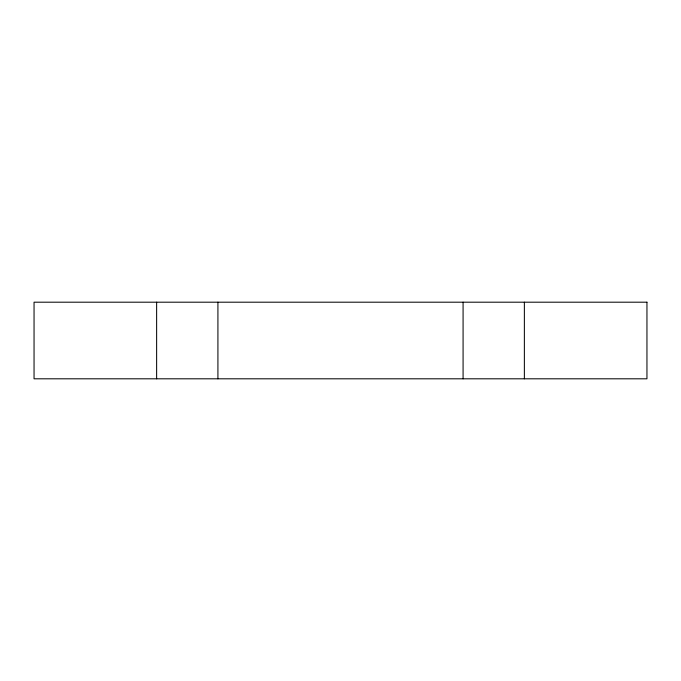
<?xml version="1.0" encoding="UTF-8"?>
<svg xmlns="http://www.w3.org/2000/svg" width="681" height="681" viewBox="0 0 681 681"><rect width="100%" height="100%" fill="white"/><g stroke="black" fill="none" stroke-linecap="round" stroke-linejoin="round"><path stroke-width="1.02" d="M524.37 302.194L524.37 378.806M463.08 302.194L463.08 378.806M217.92 302.194L217.92 378.806M156.63 302.194L156.63 378.806M646.95 302.194L34.05 302.194L34.05 378.806L646.95 378.806L646.95 302.194"/></g></svg>
